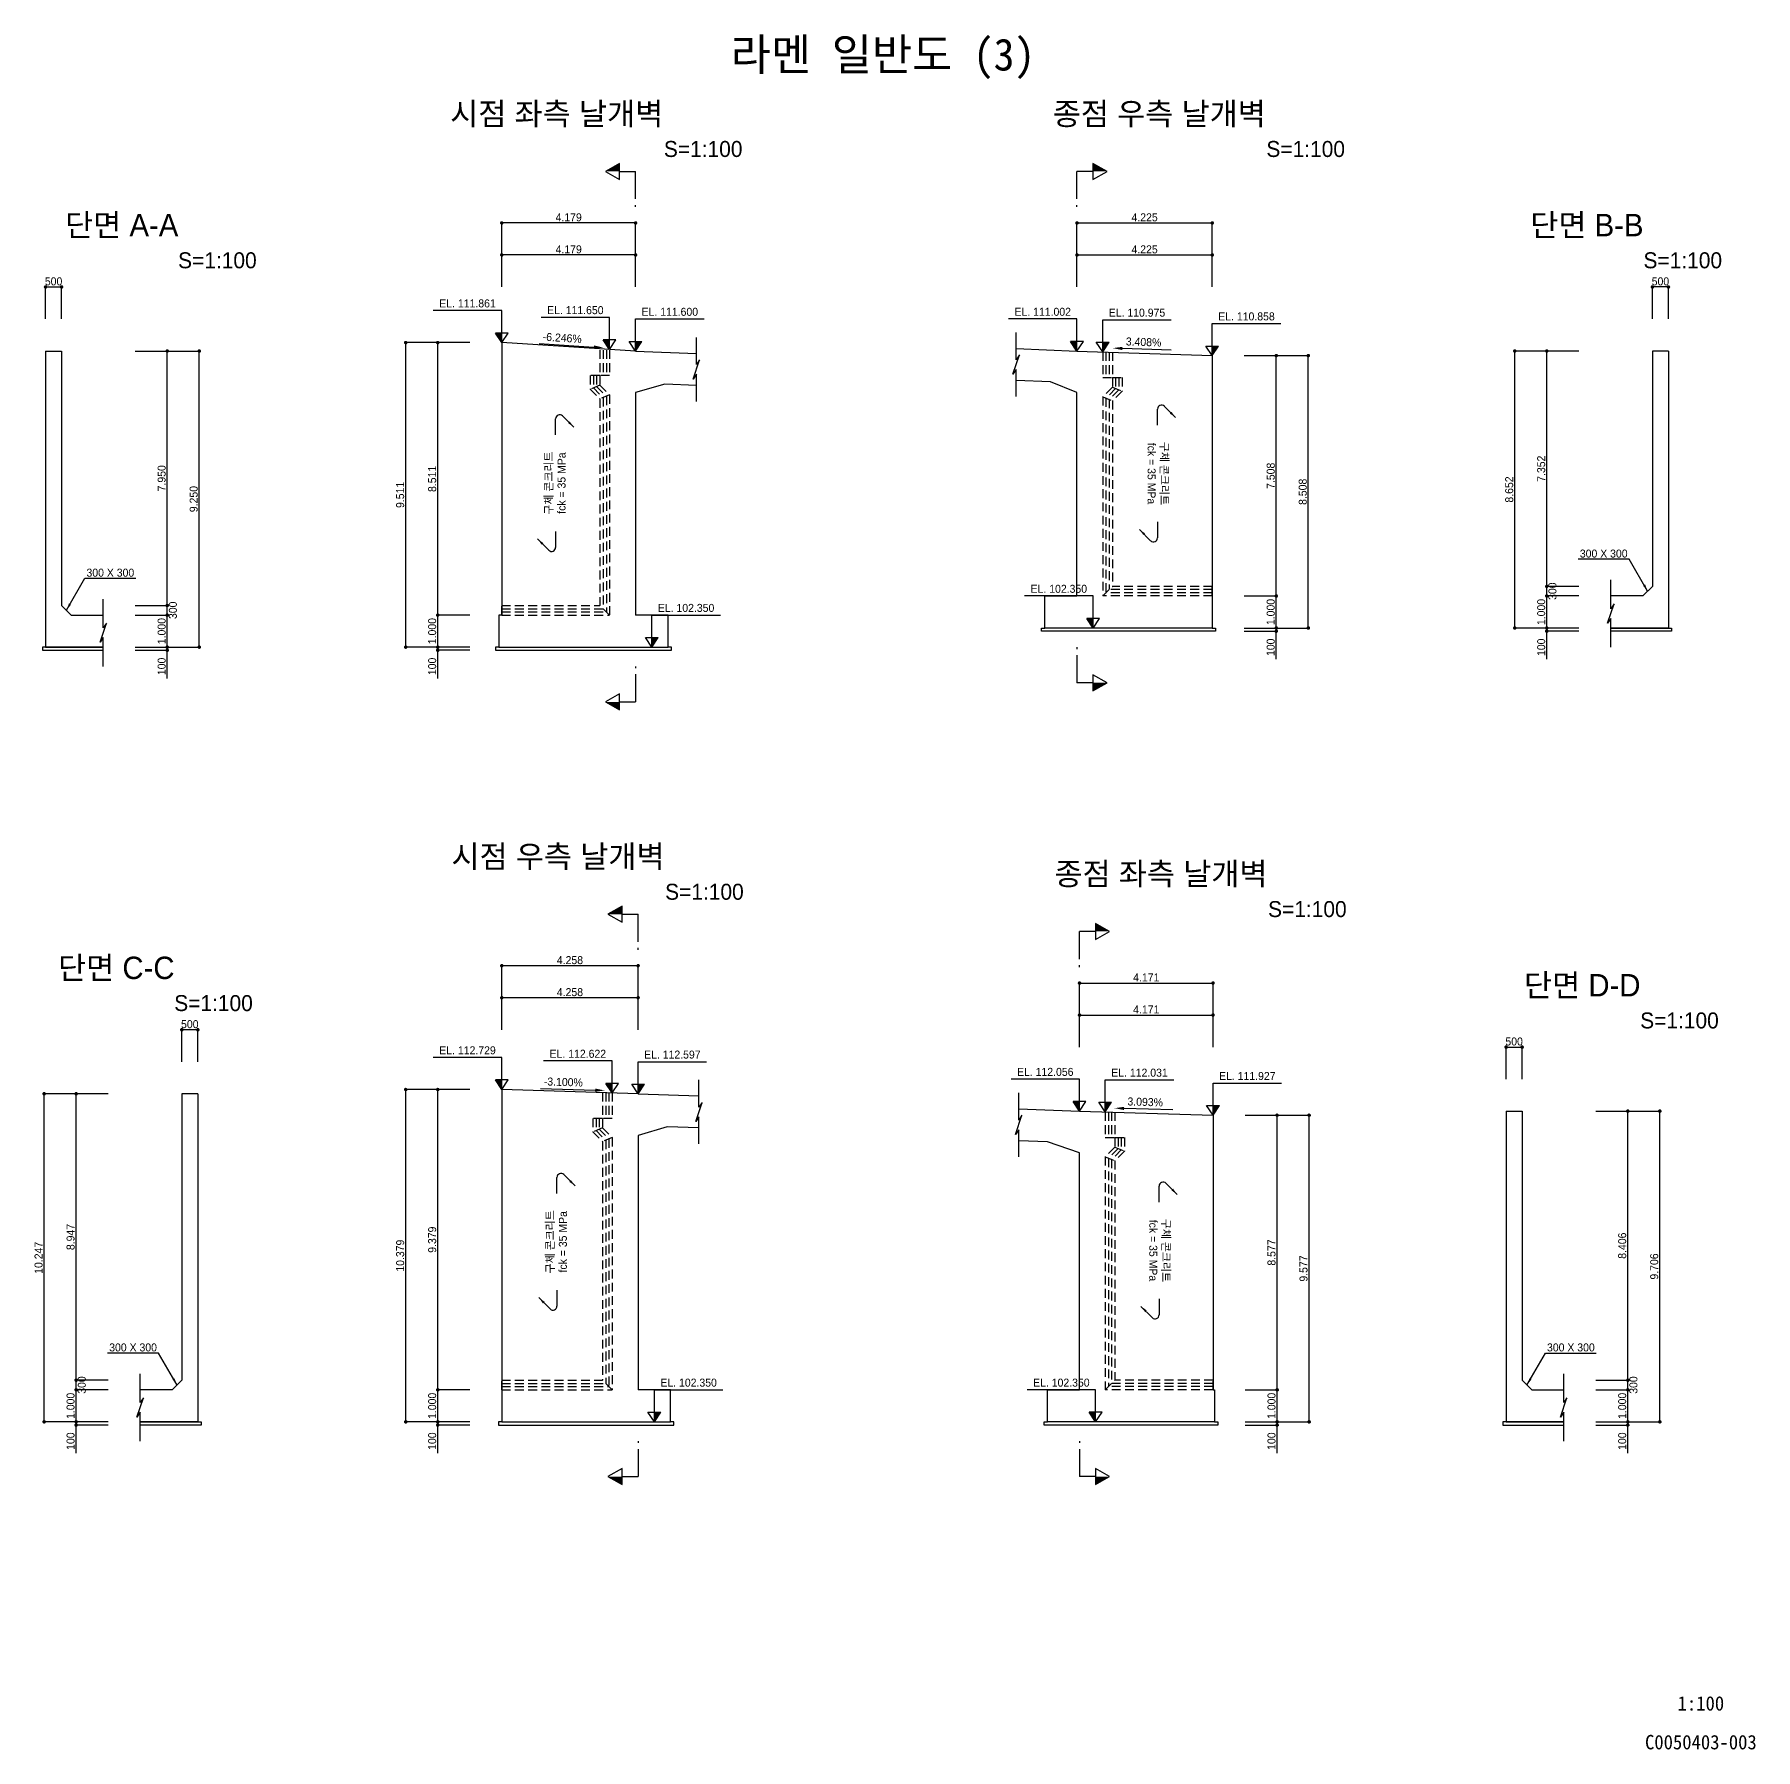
# Model space of a CAD drawing. Extents: x 2629709 to 3675628, y 1179 to 102095.
# Drawn here: x 2827434 to 2881196, y 2357 to 55928 of the extents above; entities that cross this region are included whole.
import ezdxf
from ezdxf.enums import TextEntityAlignment as Align

# ---------------------------------------------------------------- set-up
doc = ezdxf.new("R2010")
doc.units = 0
doc.header["$LTSCALE"] = 550
doc.header["$MEASUREMENT"] = 0
doc.linetypes.add('A-DASHD01', pattern=[0.75, 0.5, -0.25])
doc.layers.get('0').update_dxf_attribs({"linetype": 'CONTINUOUS'})
for name, color, linetype in [('CS-CONC-MAJR', 4, 'CONTINUOUS'), ('CS-CONC-MINR', 3, 'A-DASHD01'), ('CS-CUTL', 1, 'CONTINUOUS'), ('CS-DIML', 1, 'CONTINUOUS'), ('CS-DIMT', 3, 'CONTINUOUS'), ('CS-MISC', 3, 'CONTINUOUS'), ('CS-SYMB', 3, 'CONTINUOUS'), ('CZ-TEX1', 6, 'CONTINUOUS'), ('CZ-TEX2', 3, 'CONTINUOUS'), ('TITLE-TEXT', 7, 'CONTINUOUS')]:
    doc.layers.add(name, color=color, linetype=linetype)
doc.styles.add('A_STANDARD', font='Dotum.ttf')
doc.styles.add('TB_TEXT', font='DotumChe.ttf')
doc.styles.add('TEXT_TBLT', font='txt_____.ttf', dxfattribs={"height": 0.125})

# ---------------------------------------------------------------- blocks, each defined once
blk = doc.blocks.new('CXDECDR')
at = {"color": 6}
for p, q in [((0, 0), (0.601318, 0)), ((2.483991, 0), (11.098049, 0)), ((11.098049, 4.986941), (11.098049, 0))]:
    blk.add_line(p, q, dxfattribs=at)
at = {"color": 3}
blk.add_lwpolyline([(11.098049, 9.406796), (8.598049, 4.986941), (13.598049, 4.986941), (11.098049, 9.406796)], dxfattribs=at)
at = {"color": 2}
blk.add_solid([(11.098049, 9.406796), (11.098049, 9.406796), (11.098049, 4.986941), (13.598049, 4.986941)], dxfattribs=at)
at = {"color": 6, "style": 'TEXT_TBLT', "flags": 1}
blk.add_attdef('SMKV', text='', height=2.5, rotation=270, dxfattribs=at).set_placement((11.08062, 14.211395), align=Align.MIDDLE)
blk.add_attdef('SMKH', text='', height=2.5, dxfattribs=at).set_placement((11.08062, 12.348254), align=Align.CENTER)
blk = doc.blocks.new('CXDECDL')
at = {"color": 6}
for p, q in [((-11.098049, 4.986941), (-11.098049, 0)), ((-2.483991, 0), (-11.098049, 0)), ((0, 0), (-0.601318, 0))]:
    blk.add_line(p, q, dxfattribs=at)
at = {"color": 3}
blk.add_lwpolyline([(-11.098049, 9.406796), (-13.598049, 4.986941), (-8.598049, 4.986941), (-11.098049, 9.406796)], dxfattribs=at)
at = {"color": 2}
blk.add_solid([(-11.098049, 9.406796), (-11.098049, 9.406796), (-11.098049, 4.986941), (-13.598049, 4.986941)], dxfattribs=at)
at = {"color": 6, "style": 'TEXT_TBLT', "flags": 1}
blk.add_attdef('SMKV', text='', height=2.5, rotation=270, dxfattribs=at).set_placement((-11.04837, 14.211395), align=Align.MIDDLE)
blk.add_attdef('SMKH', text='', height=2.5, dxfattribs=at).set_placement((-11.04837, 12.348254), align=Align.CENTER)
blk = doc.blocks.new('CXDIMDT2')
at = {"layer": 'CS-MISC', "const_width": 0.5}
blk.add_lwpolyline([(0.25, 0, 1), (-0.25, 0, 1)], format="xyb", close=True, dxfattribs=at)
blk = doc.blocks.new('CXDECDR-H')
at = {"color": 6}
for p, q in [((0, 0), (0.601318, 0)), ((2.483991, 0), (11.098049, 0)), ((11.098049, 4.986941), (11.098049, 0))]:
    blk.add_line(p, q, dxfattribs=at)
at = {"color": 3}
blk.add_lwpolyline([(11.098049, 9.406796), (8.598049, 4.986941), (13.598049, 4.986941), (11.098049, 9.406796)], dxfattribs=at)
at = {"color": 2}
blk.add_solid([(11.098049, 9.406796), (11.098049, 9.406796), (11.098049, 4.986941), (13.598049, 4.986941)], dxfattribs=at)
at = {"color": 6, "style": 'TEXT_TBLT', "flags": 1}
blk.add_attdef('SMKV', text='', height=2.5, rotation=90, dxfattribs=at).set_placement((11.08062, 14.211395), align=Align.MIDDLE)
blk.add_attdef('SMKH', text='', height=2.5, rotation=180, dxfattribs=at).set_placement((11.08062, 14.853699), align=Align.CENTER)
blk = doc.blocks.new('CXDECDL-H')
at = {"color": 6}
for p, q in [((-11.098049, 4.986941), (-11.098049, 0)), ((-2.483991, 0), (-11.098049, 0)), ((0, 0), (-0.601318, 0))]:
    blk.add_line(p, q, dxfattribs=at)
at = {"color": 3}
blk.add_lwpolyline([(-11.098049, 9.406796), (-13.598049, 4.986941), (-8.598049, 4.986941), (-11.098049, 9.406796)], dxfattribs=at)
at = {"color": 2}
blk.add_solid([(-11.098049, 9.406796), (-11.098049, 9.406796), (-11.098049, 4.986941), (-13.598049, 4.986941)], dxfattribs=at)
at = {"color": 6, "style": 'TEXT_TBLT', "flags": 1}
blk.add_attdef('SMKV', text='', height=2.5, rotation=90, dxfattribs=at).set_placement((-11.04837, 14.211395), align=Align.MIDDLE)
blk.add_attdef('SMKH', text='', height=2.5, rotation=180, dxfattribs=at).set_placement((-11.115478, 14.853699), align=Align.CENTER)

msp = doc.modelspace()

# ---------------------------------------------------------------- linework, layer by layer
at = {"layer": 'CS-CONC-MAJR'}
for p, q in [((2846212, 46040), (2842033, 46302)), ((2842033, 46302), (2842033, 37791)), ((2827783, 46040), (2827783, 36791)), ((2827783, 46040), (2828283, 46040)), ((2828283, 46040), (2828283, 38091)), ((2846212, 46040), (2848112, 45965)), ((2858100, 46116), (2860000, 46040)), ((2860000, 46040), (2864225, 45896)), ((2864225, 45896), (2864225, 38388)), ((2878475, 46040), (2877975, 46040)), ((2877975, 46040), (2877975, 38688)), ((2878475, 46040), (2878475, 37388)), ((2847127, 45004), (2846212, 44740)), ((2846212, 44740), (2846212, 37791)), ((2848112, 44965), (2847127, 45004)), ((2859177, 45073), (2858100, 45116)), ((2860000, 44740), (2859177, 45073)), ((2860000, 38388), (2860000, 44740)), ((2858994, 37388), (2858994, 38388)), ((2858994, 38388), (2860000, 38388)), ((2864225, 38388), (2864224, 38388)), ((2864224, 38388), (2864224, 37388)), ((2877675, 38388), (2876675, 38388)), ((2877975, 38688), (2877675, 38388)), ((2828283, 38091), (2828583, 37791)), ((2828583, 37791), (2829583, 37791)), ((2842033, 37791), (2841941, 37791)), ((2841941, 37791), (2841941, 36791)), ((2847229, 37791), (2846212, 37791)), ((2847229, 36791), (2847229, 37791)), ((2858893, 37288), (2858893, 37388)), ((2858893, 37388), (2858994, 37388)), ((2864325, 37288), (2858893, 37288)), ((2864224, 37388), (2858994, 37388)), ((2864224, 37388), (2864325, 37388)), ((2864325, 37388), (2864325, 37288)), ((2878475, 37388), (2876675, 37388)), ((2876675, 37388), (2878575, 37388)), ((2878575, 37288), (2876675, 37288)), ((2878575, 37388), (2878575, 37288)), ((2829583, 36791), (2827683, 36791)), ((2827683, 36791), (2827683, 36691)), ((2827683, 36691), (2829583, 36691)), ((2827783, 36791), (2829583, 36791)), ((2841941, 36791), (2841839, 36791)), ((2841839, 36791), (2841839, 36691)), ((2841839, 36691), (2847331, 36691)), ((2841941, 36791), (2847229, 36791)), ((2847331, 36791), (2847229, 36791)), ((2847331, 36691), (2847331, 36791)), ((2832538, 22840), (2832038, 22840)), ((2832038, 22840), (2832038, 13893)), ((2832538, 22840), (2832538, 12593)), ((2846291, 22840), (2842033, 22972)), ((2842033, 22972), (2842033, 13593)), ((2846291, 22840), (2848191, 22772)), ((2858179, 22368), (2860079, 22299)), ((2860079, 22299), (2864250, 22170)), ((2864250, 22170), (2864250, 13593)), ((2873405, 22299), (2873405, 12593)), ((2873405, 22299), (2873905, 22299)), ((2873905, 22299), (2873905, 13893)), ((2847203, 21807), (2846291, 21540)), ((2846291, 21540), (2846291, 13593)), ((2848191, 21772), (2847203, 21807)), ((2859079, 21335), (2858179, 21368)), ((2860079, 20999), (2859079, 21335)), ((2860079, 13593), (2860079, 20999)), ((2831738, 13593), (2830738, 13593)), ((2832038, 13893), (2831738, 13593)), ((2842033, 13593), (2842033, 13593)), ((2842033, 13593), (2842033, 12593)), ((2847305, 13593), (2846291, 13593)), ((2847305, 12593), (2847305, 13593)), ((2859074, 12593), (2859074, 13593)), ((2859074, 13593), (2860079, 13593)), ((2864250, 13593), (2864299, 13593)), ((2864299, 13593), (2864299, 12593)), ((2873905, 13893), (2874205, 13593)), ((2874205, 13593), (2875205, 13593)), ((2832538, 12593), (2830738, 12593)), ((2830738, 12593), (2832638, 12593)), ((2832638, 12493), (2830738, 12493)), ((2832638, 12593), (2832638, 12493)), ((2842033, 12593), (2841931, 12593)), ((2841931, 12593), (2841931, 12493)), ((2841931, 12493), (2847406, 12493)), ((2842033, 12593), (2847305, 12593)), ((2847406, 12593), (2847305, 12593)), ((2847406, 12493), (2847406, 12593)), ((2858974, 12493), (2858974, 12593)), ((2858974, 12593), (2859074, 12593)), ((2864400, 12493), (2858974, 12493)), ((2864299, 12593), (2859074, 12593)), ((2864299, 12593), (2864400, 12593)), ((2864400, 12593), (2864400, 12493)), ((2875205, 12593), (2873305, 12593)), ((2873305, 12593), (2873305, 12493)), ((2873305, 12493), (2875205, 12493)), ((2873405, 12593), (2875205, 12593))]:
    msp.add_line(p, q, dxfattribs=at)
at = {"layer": 'CS-CONC-MINR'}
for p, q in [((2845099, 46070), (2845099, 45270)), ((2845199, 46070), (2845199, 45270)), ((2845299, 46070), (2845299, 45270)), ((2845399, 46070), (2845399, 45270)), ((2860905, 46008), (2860905, 45208)), ((2861005, 46008), (2861005, 45208)), ((2861105, 46008), (2861105, 45208)), ((2844794, 45270), (2844794, 44844)), ((2845094, 45270), (2844794, 45270)), ((2844894, 45270), (2844894, 44886)), ((2844994, 45270), (2844994, 44928)), ((2845399, 45270), (2845094, 45270)), ((2845094, 45270), (2845094, 44970)), ((2860805, 45208), (2861106, 45208)), ((2861106, 45208), (2861106, 44908)), ((2861106, 45208), (2861406, 45208)), ((2861206, 45208), (2861206, 44867)), ((2861306, 45208), (2861306, 44825)), ((2861406, 45208), (2861406, 44783)), ((2845094, 44970), (2844794, 44844)), ((2844794, 44844), (2845099, 44544)), ((2844894, 44886), (2845199, 44586)), ((2844994, 44928), (2845299, 44628)), ((2845094, 44970), (2845399, 44670)), ((2845399, 44670), (2845099, 44544)), ((2845299, 44628), (2845299, 37891)), ((2845399, 44670), (2845399, 37791)), ((2861106, 44908), (2860805, 44608)), ((2861206, 44867), (2860905, 44567)), ((2861306, 44825), (2861005, 44525)), ((2861406, 44783), (2861105, 44483)), ((2861106, 44908), (2861406, 44783)), ((2845099, 44544), (2845099, 38091)), ((2845199, 44586), (2845199, 37991)), ((2860805, 44608), (2860805, 38388)), ((2860805, 44608), (2861105, 44483)), ((2860905, 44567), (2860905, 38488)), ((2861005, 44525), (2861005, 38588)), ((2861105, 44483), (2861105, 38688)), ((2860805, 38388), (2861105, 38688)), ((2864224, 38388), (2860805, 38388)), ((2864224, 38488), (2860905, 38488)), ((2864224, 38588), (2861005, 38588)), ((2864224, 38688), (2861105, 38688)), ((2864224, 38388), (2864224, 38688)), ((2842033, 38091), (2845099, 38091)), ((2842033, 37791), (2842033, 38091)), ((2842033, 37991), (2845199, 37991)), ((2842033, 37891), (2845299, 37891)), ((2842033, 37791), (2845399, 37791)), ((2845399, 37791), (2845099, 38091)), ((2845180, 22873), (2845180, 22073)), ((2845280, 22873), (2845280, 22073)), ((2845380, 22873), (2845380, 22073)), ((2844876, 22073), (2844876, 21647)), ((2845176, 22073), (2844876, 22073)), ((2844976, 22073), (2844976, 21689)), ((2845076, 22073), (2845076, 21731)), ((2845480, 22073), (2845176, 22073)), ((2845176, 22073), (2845176, 21773)), ((2860983, 22270), (2860983, 21470)), ((2861083, 22270), (2861083, 21470)), ((2861183, 22270), (2861183, 21470)), ((2845176, 21773), (2844876, 21647)), ((2844876, 21647), (2845180, 21347)), ((2844976, 21689), (2845280, 21389)), ((2845076, 21731), (2845380, 21431)), ((2845176, 21773), (2845480, 21473)), ((2845480, 21473), (2845180, 21347)), ((2845180, 21347), (2845180, 13893)), ((2845280, 21389), (2845280, 13793)), ((2845380, 21431), (2845380, 13693)), ((2845480, 21473), (2845480, 13593)), ((2860883, 21470), (2861184, 21470)), ((2861184, 21170), (2860883, 20870)), ((2861284, 21128), (2860983, 20828)), ((2861384, 21087), (2861083, 20787)), ((2861484, 21045), (2861183, 20745)), ((2861184, 21470), (2861184, 21170)), ((2861184, 21470), (2861484, 21470)), ((2861184, 21170), (2861484, 21045)), ((2861284, 21470), (2861284, 21128)), ((2861384, 21470), (2861384, 21087)), ((2861484, 21470), (2861484, 21045)), ((2860883, 20870), (2860883, 13593)), ((2860883, 20870), (2861183, 20745)), ((2860983, 20828), (2860983, 13693)), ((2861083, 20787), (2861083, 13793)), ((2861183, 20745), (2861183, 13893)), ((2842033, 13893), (2845180, 13893)), ((2842033, 13593), (2842033, 13893)), ((2842033, 13793), (2845280, 13793)), ((2842033, 13693), (2845380, 13693)), ((2842033, 13593), (2845480, 13593)), ((2845480, 13593), (2845180, 13893)), ((2860883, 13593), (2861183, 13893)), ((2864250, 13593), (2860883, 13593)), ((2864250, 13693), (2860983, 13693)), ((2864250, 13793), (2861083, 13793)), ((2864250, 13893), (2861183, 13893)), ((2864250, 13593), (2864250, 13893))]:
    msp.add_line(p, q, dxfattribs=at)
at = {"layer": 'CS-CONC-MINR', "linetype": 'A-DASHD01'}
for p, q in [((2860805, 46008), (2860805, 45208)), ((2845480, 22873), (2845480, 22073)), ((2860883, 22270), (2860883, 21470))]:
    msp.add_line(p, q, dxfattribs=at)
at = {"layer": 'CS-CUTL'}
for p, q in [((2848112, 45615), (2848112, 46465)), ((2858100, 45766), (2858100, 46616)), ((2848012, 45165), (2848212, 45765)), ((2848212, 45765), (2848112, 45615)), ((2858000, 45316), (2858200, 45916)), ((2858200, 45916), (2858100, 45766)), ((2848112, 45315), (2848012, 45165)), ((2848112, 44465), (2848112, 45315)), ((2858100, 45466), (2858000, 45316)), ((2858100, 44616), (2858100, 45466)), ((2876675, 37988), (2876675, 38888)), ((2829583, 37391), (2829583, 38291)), ((2876575, 37538), (2876775, 38138)), ((2876675, 37688), (2876575, 37538)), ((2876775, 38138), (2876675, 37988)), ((2876675, 36788), (2876675, 37688)), ((2829483, 36941), (2829683, 37541)), ((2829683, 37541), (2829583, 37391)), ((2829583, 37091), (2829483, 36941)), ((2829583, 36191), (2829583, 37091)), ((2848191, 22422), (2848191, 23272)), ((2858179, 22018), (2858179, 22868)), ((2848091, 21972), (2848291, 22572)), ((2848191, 22122), (2848091, 21972)), ((2848291, 22572), (2848191, 22422)), ((2848191, 21272), (2848191, 22122)), ((2858079, 21568), (2858279, 22168)), ((2858279, 22168), (2858179, 22018)), ((2858179, 21718), (2858079, 21568)), ((2858179, 20868), (2858179, 21718)), ((2830738, 13193), (2830738, 14093)), ((2875205, 13193), (2875205, 14093)), ((2830638, 12743), (2830838, 13343)), ((2830838, 13343), (2830738, 13193)), ((2875105, 12743), (2875305, 13343)), ((2875305, 13343), (2875205, 13193)), ((2830738, 12893), (2830638, 12743)), ((2830738, 11993), (2830738, 12893)), ((2875205, 12893), (2875105, 12743)), ((2875205, 11993), (2875205, 12893))]:
    msp.add_line(p, q, dxfattribs=at)
at = {"layer": 'CS-DIML'}
for p, q in [((2842033, 49040), (2842033, 50090)), ((2846212, 50040), (2842033, 50040)), ((2846212, 49040), (2846212, 50090)), ((2860000, 49040), (2860000, 50090)), ((2860000, 50040), (2864225, 50040)), ((2864225, 49040), (2864225, 50090)), ((2842033, 48040), (2842033, 49090)), ((2846212, 49040), (2842033, 49040)), ((2846212, 48040), (2846212, 49090)), ((2860000, 48040), (2860000, 49090)), ((2860000, 49040), (2864225, 49040)), ((2864225, 48040), (2864225, 49090)), ((2827783, 47040), (2827783, 48090)), ((2827783, 48040), (2828283, 48040)), ((2828283, 47040), (2828283, 48090)), ((2877975, 47040), (2877975, 48090)), ((2878475, 48040), (2877975, 48040)), ((2878475, 47040), (2878475, 48090)), ((2842033, 47302), (2839893, 47302)), ((2842033, 46302), (2842033, 47302)), ((2845400, 47091), (2843260, 47091)), ((2845400, 46091), (2845400, 47091)), ((2846212, 47040), (2848352, 47040)), ((2846212, 46040), (2846212, 47040)), ((2860000, 47040), (2857860, 47040)), ((2860000, 46040), (2860000, 47040)), ((2860804, 47013), (2862944, 47013)), ((2860804, 46013), (2860804, 47013)), ((2864225, 46896), (2866365, 46896)), ((2864225, 45896), (2864225, 46896)), ((2840033, 46302), (2838983, 46302)), ((2839033, 36791), (2839033, 46302)), ((2841033, 46302), (2839983, 46302)), ((2840033, 37791), (2840033, 46302)), ((2842233, 46602), (2841833, 46602)), ((2842033, 46302), (2841833, 46602)), ((2842033, 46302), (2842233, 46602)), ((2843200, 46271), (2844912, 46164)), ((2845600, 46391), (2845200, 46391)), ((2845400, 46091), (2845200, 46391)), ((2845400, 46091), (2845600, 46391)), ((2846012, 46340), (2846412, 46340)), ((2846212, 46040), (2846012, 46340)), ((2846212, 46040), (2846412, 46340)), ((2860200, 46340), (2859800, 46340)), ((2860000, 46040), (2859800, 46340)), ((2860000, 46040), (2860200, 46340)), ((2860604, 46313), (2861004, 46313)), ((2860804, 46013), (2860604, 46313)), ((2860804, 46013), (2861004, 46313)), ((2830583, 46040), (2831633, 46040)), ((2831583, 38091), (2831583, 46040)), ((2831583, 46040), (2832633, 46040)), ((2832583, 36791), (2832583, 46040)), ((2862937, 46068), (2861418, 46120)), ((2864025, 46196), (2864425, 46196)), ((2864225, 45896), (2864025, 46196)), ((2864225, 45896), (2864425, 46196)), ((2865225, 45896), (2866275, 45896)), ((2866225, 38388), (2866225, 45896)), ((2866225, 45896), (2867275, 45896)), ((2867225, 37388), (2867225, 45896)), ((2874675, 46040), (2873625, 46040)), ((2873675, 37388), (2873675, 46040)), ((2875675, 46040), (2874625, 46040)), ((2874675, 38688), (2874675, 46040)), ((2843716, 43425), (2843716, 43925)), ((2843929, 44014), (2844283, 43660)), ((2843716, 40405), (2843716, 39905)), ((2843502, 39817), (2843149, 40171)), ((2877248, 39538), (2875658, 39538)), ((2877825, 38538), (2877248, 39538)), ((2828433, 37941), (2829011, 38941)), ((2829011, 38941), (2830601, 38941)), ((2860503, 38388), (2858363, 38388)), ((2860503, 37388), (2860503, 38388)), ((2865225, 38388), (2866275, 38388)), ((2866225, 37388), (2866225, 38388)), ((2875675, 38688), (2874625, 38688)), ((2875675, 38388), (2874625, 38388)), ((2874675, 38388), (2874675, 38688)), ((2874675, 37388), (2874675, 38388)), ((2830583, 38091), (2831633, 38091)), ((2830583, 37791), (2831633, 37791)), ((2831583, 37791), (2831583, 38091)), ((2831583, 36791), (2831583, 37791)), ((2841033, 37791), (2839983, 37791)), ((2840033, 36791), (2840033, 37791)), ((2846720, 37791), (2848860, 37791)), ((2846720, 36791), (2846720, 37791)), ((2860703, 37688), (2860303, 37688)), ((2860503, 37388), (2860303, 37688)), ((2860503, 37388), (2860703, 37688)), ((2865225, 37388), (2866275, 37388)), ((2865225, 37288), (2866275, 37288)), ((2866225, 37288), (2866225, 37388)), ((2866225, 37388), (2867275, 37388)), ((2866225, 36413), (2866225, 37288)), ((2874675, 37388), (2873625, 37388)), ((2875675, 37388), (2874625, 37388)), ((2875675, 37288), (2874625, 37288)), ((2874675, 37288), (2874675, 37388)), ((2874675, 36413), (2874675, 37288)), ((2830583, 36791), (2831633, 36791)), ((2830583, 36691), (2831633, 36691)), ((2831583, 36691), (2831583, 36791)), ((2831583, 36791), (2832633, 36791)), ((2831583, 35816), (2831583, 36691)), ((2840033, 36791), (2838983, 36791)), ((2841033, 36791), (2839983, 36791)), ((2841033, 36691), (2839983, 36691)), ((2840033, 36691), (2840033, 36791)), ((2840033, 35816), (2840033, 36691)), ((2846520, 37091), (2846920, 37091)), ((2846720, 36791), (2846520, 37091)), ((2846720, 36791), (2846920, 37091)), ((2842033, 25840), (2842033, 26890)), ((2846291, 25840), (2846291, 26890)), ((2846291, 26840), (2842033, 26840)), ((2860079, 25299), (2860079, 26349)), ((2864250, 25299), (2864250, 26349)), ((2842033, 24840), (2842033, 25890)), ((2846291, 25840), (2842033, 25840)), ((2846291, 24840), (2846291, 25890)), ((2860079, 26299), (2864250, 26299)), ((2860079, 24299), (2860079, 25349)), ((2860079, 25299), (2864250, 25299)), ((2864250, 24299), (2864250, 25349)), ((2832038, 23840), (2832038, 24890)), ((2832538, 24840), (2832038, 24840)), ((2832538, 23840), (2832538, 24890)), ((2873405, 23299), (2873405, 24349)), ((2873405, 24299), (2873905, 24299)), ((2873905, 23299), (2873905, 24349)), ((2842033, 23972), (2839893, 23972)), ((2842033, 22972), (2842033, 23972)), ((2845479, 23865), (2843339, 23865)), ((2845479, 22865), (2845479, 23865)), ((2846291, 23840), (2848431, 23840)), ((2846291, 22840), (2846291, 23840)), ((2842233, 23272), (2841833, 23272)), ((2842033, 22972), (2841833, 23272)), ((2842033, 22972), (2842233, 23272)), ((2845679, 23165), (2845279, 23165)), ((2845479, 22865), (2845279, 23165)), ((2845479, 22865), (2845679, 23165)), ((2846091, 23140), (2846491, 23140)), ((2846291, 22840), (2846091, 23140)), ((2846291, 22840), (2846491, 23140)), ((2860079, 23299), (2857939, 23299)), ((2860079, 22299), (2860079, 23299)), ((2860883, 23274), (2863023, 23274)), ((2860883, 22274), (2860883, 23274)), ((2864250, 23170), (2866390, 23170)), ((2864250, 22170), (2864250, 23170)), ((2828738, 22840), (2827688, 22840)), ((2827738, 12593), (2827738, 22840)), ((2829738, 22840), (2828688, 22840)), ((2828738, 13893), (2828738, 22840)), ((2840033, 22972), (2838983, 22972)), ((2839033, 12593), (2839033, 22972)), ((2841033, 22972), (2839983, 22972)), ((2840033, 13593), (2840033, 22972)), ((2843240, 23006), (2844954, 22953)), ((2860279, 22599), (2859879, 22599)), ((2860079, 22299), (2859879, 22599)), ((2860079, 22299), (2860279, 22599)), ((2860683, 22574), (2861083, 22574)), ((2860883, 22274), (2860683, 22574)), ((2860883, 22274), (2861083, 22574)), ((2862989, 22335), (2861470, 22382)), ((2864050, 22470), (2864450, 22470)), ((2864250, 22170), (2864050, 22470)), ((2864250, 22170), (2864450, 22470)), ((2865250, 22170), (2866300, 22170)), ((2866250, 13593), (2866250, 22170)), ((2866250, 22170), (2867300, 22170)), ((2867250, 12593), (2867250, 22170)), ((2876205, 22299), (2877255, 22299)), ((2877205, 13893), (2877205, 22299)), ((2877205, 22299), (2878255, 22299)), ((2878205, 12593), (2878205, 22299)), ((2831311, 14743), (2829721, 14743)), ((2831888, 13743), (2831311, 14743)), ((2874055, 13743), (2874632, 14743)), ((2874632, 14743), (2876222, 14743)), ((2829738, 13893), (2828688, 13893)), ((2829738, 13593), (2828688, 13593)), ((2828738, 13593), (2828738, 13893)), ((2828738, 12593), (2828738, 13593)), ((2841033, 13593), (2839983, 13593)), ((2840033, 12593), (2840033, 13593)), ((2846799, 13593), (2848939, 13593)), ((2846799, 12593), (2846799, 13593)), ((2860582, 13593), (2858442, 13593)), ((2860582, 12593), (2860582, 13593)), ((2865250, 13593), (2866300, 13593)), ((2866250, 12593), (2866250, 13593)), ((2876205, 13893), (2877255, 13893)), ((2876205, 13593), (2877255, 13593)), ((2877205, 13593), (2877205, 13893)), ((2877205, 12593), (2877205, 13593)), ((2828738, 12593), (2827688, 12593)), ((2829738, 12593), (2828688, 12593)), ((2829738, 12493), (2828688, 12493)), ((2828738, 12493), (2828738, 12593)), ((2828738, 11618), (2828738, 12493)), ((2840033, 12593), (2838983, 12593)), ((2841033, 12593), (2839983, 12593)), ((2841033, 12493), (2839983, 12493)), ((2840033, 12493), (2840033, 12593)), ((2840033, 11618), (2840033, 12493)), ((2846599, 12893), (2846999, 12893)), ((2846799, 12593), (2846599, 12893)), ((2846799, 12593), (2846999, 12893)), ((2860782, 12893), (2860382, 12893)), ((2860582, 12593), (2860382, 12893)), ((2860582, 12593), (2860782, 12893)), ((2865250, 12593), (2866300, 12593)), ((2865250, 12493), (2866300, 12493)), ((2866250, 12493), (2866250, 12593)), ((2866250, 12593), (2867300, 12593)), ((2866250, 11618), (2866250, 12493)), ((2876205, 12593), (2877255, 12593)), ((2876205, 12493), (2877255, 12493)), ((2877205, 12493), (2877205, 12593)), ((2877205, 12593), (2878255, 12593)), ((2877205, 11618), (2877205, 12493))]:
    msp.add_line(p, q, dxfattribs=at)
at = {"layer": 'CS-DIML', "linetype": 'Continuous'}
for p, q in [((2862515, 43724), (2862515, 44224)), ((2862728, 44312), (2863082, 43959)), ((2862301, 40116), (2861948, 40469)), ((2862515, 40704), (2862515, 40204)), ((2843757, 19727), (2843757, 20227)), ((2843970, 20315), (2844324, 19962)), ((2862566, 19456), (2862566, 19956)), ((2862780, 20044), (2863133, 19691)), ((2843757, 16707), (2843757, 16207)), ((2843543, 16118), (2843190, 16472)), ((2862353, 15848), (2861999, 16201)), ((2862566, 16436), (2862566, 15936))]:
    msp.add_line(p, q, dxfattribs=at)
for centre, start, end in [((2862640, 44224), 45, 180), ((2862390, 40204), 225, 0), ((2843882, 20227), 45, 180), ((2862691, 19956), 45, 180), ((2843632, 16207), 225, 0), ((2862441, 15936), 225, 0)]:
    msp.add_arc(centre, 125, start, end, dxfattribs=at)
at = {"layer": 'CS-DIML'}
for centre, start, end in [((2843841, 43925), 45, 180), ((2843591, 39905), 225, 0)]:
    msp.add_arc(centre, 125, start, end, dxfattribs=at)
for points in [[(2842033, 46302), (2842033, 46602), (2842033, 46302), (2841833, 46602)], [(2845400, 46091), (2845400, 46391), (2845400, 46091), (2845200, 46391)], [(2846212, 46040), (2846212, 46340), (2846212, 46040), (2846412, 46340)], [(2860000, 46040), (2860000, 46340), (2860000, 46040), (2859800, 46340)], [(2860804, 46013), (2860804, 46313), (2860804, 46013), (2861004, 46313)], [(2844915, 46214), (2845211, 46145), (2844912, 46164), (2844909, 46114)], [(2861420, 46170), (2861118, 46130), (2861418, 46120), (2861417, 46070)], [(2864225, 45896), (2864225, 46196), (2864225, 45896), (2864425, 46196)], [(2863082, 43959), (2862952, 44140), (2863082, 43959), (2862900, 44089)], [(2844283, 43660), (2844153, 43842), (2844283, 43660), (2844101, 43790)], [(2861948, 40469), (2862077, 40288), (2861948, 40469), (2862129, 40340)], [(2843149, 40171), (2843279, 39989), (2843149, 40171), (2843330, 40041)], [(2877825, 38538), (2877747, 38747), (2877825, 38538), (2877683, 38710)], [(2828433, 37941), (2828575, 38113), (2828433, 37941), (2828511, 38149)], [(2860503, 37388), (2860503, 37688), (2860503, 37388), (2860303, 37688)], [(2846720, 36791), (2846720, 37091), (2846720, 36791), (2846920, 37091)], [(2842033, 22972), (2842033, 23272), (2842033, 22972), (2841833, 23272)], [(2845479, 22865), (2845479, 23165), (2845479, 22865), (2845279, 23165)], [(2846291, 22840), (2846291, 23140), (2846291, 22840), (2846491, 23140)], [(2844955, 23003), (2845254, 22944), (2844954, 22953), (2844952, 22903)], [(2860079, 22299), (2860079, 22599), (2860079, 22299), (2859879, 22599)], [(2860883, 22274), (2860883, 22574), (2860883, 22274), (2861083, 22574)], [(2861472, 22432), (2861170, 22391), (2861470, 22382), (2861469, 22332)], [(2864250, 22170), (2864250, 22470), (2864250, 22170), (2864450, 22470)], [(2844324, 19962), (2844194, 20143), (2844324, 19962), (2844142, 20091)], [(2863133, 19691), (2863004, 19872), (2863133, 19691), (2862952, 19821)], [(2843190, 16472), (2843319, 16290), (2843190, 16472), (2843371, 16342)], [(2861999, 16201), (2862129, 16020), (2861999, 16201), (2862181, 16072)], [(2831888, 13743), (2831810, 13952), (2831888, 13743), (2831746, 13915)], [(2874055, 13743), (2874197, 13915), (2874055, 13743), (2874133, 13952)], [(2846799, 12593), (2846799, 12893), (2846799, 12593), (2846999, 12893)], [(2860582, 12593), (2860582, 12893), (2860582, 12593), (2860382, 12893)]]:
    msp.add_solid(points, dxfattribs=at)

# ---------------------------------------------------------------- block references
at = {"layer": 'CS-SYMB'}
for name, p, xscale, yscale, zscale, rotation in [('CXDECDR', (2846212, 50540), 100, 100, 100, 90), ('CXDECDL-H', (2860000, 50540), 100, 100, 100, 270), ('CXDIMDT2', (2842033, 50040), 110, 110, 110, 90), ('CXDIMDT2', (2846212, 50040), 110, 110, 110, 90), ('CXDIMDT2', (2860000, 50040), 110, 110, 110, 90), ('CXDIMDT2', (2864225, 50040), 110, 110, 110, 90), ('CXDIMDT2', (2842033, 49040), 110, 110, 110, 90), ('CXDIMDT2', (2846212, 49040), 110, 110, 110, 90), ('CXDIMDT2', (2860000, 49040), 110, 110, 110, 90), ('CXDIMDT2', (2864225, 49040), 110, 110, 110, 90), ('CXDIMDT2', (2827783, 48040), 110, 110, 110, 90), ('CXDIMDT2', (2828283, 48040), 110, 110, 110, 90), ('CXDIMDT2', (2877975, 48040), 110, 110, 110, 90), ('CXDIMDT2', (2878475, 48040), 110, 110, 110, 90), ('CXDIMDT2', (2839033, 46302), 110, 110, 110, 90), ('CXDIMDT2', (2840033, 46302), 110, 110, 110, 90), ('CXDIMDT2', (2831583, 46040), 110, 110, 110, 90), ('CXDIMDT2', (2832583, 46040), 110, 110, 110, 90), ('CXDIMDT2', (2866225, 45896), 110, 110, 110, 90), ('CXDIMDT2', (2867225, 45896), 110, 110, 110, 90), ('CXDIMDT2', (2873675, 46040), 110, 110, 110, 90), ('CXDIMDT2', (2874675, 46040), 110, 110, 110, 90), ('CXDIMDT2', (2874675, 38688), 110, 110, 110, 90), ('CXDIMDT2', (2874675, 38688), 110, 110, 110, 90), ('CXDIMDT2', (2866225, 38388), 110, 110, 110, 90), ('CXDIMDT2', (2866225, 38388), 110, 110, 110, 90), ('CXDIMDT2', (2874675, 38388), 110, 110, 110, 90), ('CXDIMDT2', (2874675, 38388), 110, 110, 110, 90), ('CXDIMDT2', (2831583, 38091), 110, 110, 110, 90), ('CXDIMDT2', (2831583, 38091), 110, 110, 110, 90), ('CXDIMDT2', (2831583, 37791), 110, 110, 110, 90), ('CXDIMDT2', (2831583, 37791), 110, 110, 110, 90), ('CXDIMDT2', (2840033, 37791), 110, 110, 110, 90), ('CXDIMDT2', (2840033, 37791), 110, 110, 110, 90), ('CXDIMDT2', (2866225, 37388), 110, 110, 110, 90), ('CXDIMDT2', (2866225, 37388), 110, 110, 110, 90), ('CXDIMDT2', (2866225, 37288), 110, 110, 110, 90), ('CXDIMDT2', (2867225, 37388), 110, 110, 110, 90), ('CXDIMDT2', (2873675, 37388), 110, 110, 110, 90), ('CXDIMDT2', (2874675, 37388), 110, 110, 110, 90), ('CXDIMDT2', (2874675, 37388), 110, 110, 110, 90), ('CXDIMDT2', (2874675, 37288), 110, 110, 110, 90), ('CXDIMDT2', (2831583, 36791), 110, 110, 110, 90), ('CXDIMDT2', (2831583, 36791), 110, 110, 110, 90), ('CXDIMDT2', (2831583, 36691), 110, 110, 110, 90), ('CXDIMDT2', (2832583, 36791), 110, 110, 110, 90), ('CXDIMDT2', (2839033, 36791), 110, 110, 110, 90), ('CXDIMDT2', (2840033, 36791), 110, 110, 110, 90), ('CXDIMDT2', (2840033, 36791), 110, 110, 110, 90), ('CXDIMDT2', (2840033, 36691), 110, 110, 110, 90), ('CXDECDR-H', (2860000, 36788), 100, 100, 100, 270), ('CXDECDL', (2846212, 36191), 100, 100, 100, 90), ('CXDECDR', (2846291, 27340), 100, 100, 100, 90), ('CXDECDL-H', (2860079, 26799), 100, 100, 100, 270), ('CXDIMDT2', (2842033, 26840), 110, 110, 110, 90), ('CXDIMDT2', (2846291, 26840), 110, 110, 110, 90), ('CXDIMDT2', (2860079, 26299), 110, 110, 110, 90), ('CXDIMDT2', (2864250, 26299), 110, 110, 110, 90), ('CXDIMDT2', (2842033, 25840), 110, 110, 110, 90), ('CXDIMDT2', (2846291, 25840), 110, 110, 110, 90), ('CXDIMDT2', (2860079, 25299), 110, 110, 110, 90), ('CXDIMDT2', (2864250, 25299), 110, 110, 110, 90), ('CXDIMDT2', (2832038, 24840), 110, 110, 110, 90), ('CXDIMDT2', (2832538, 24840), 110, 110, 110, 90), ('CXDIMDT2', (2873405, 24299), 110, 110, 110, 90), ('CXDIMDT2', (2873905, 24299), 110, 110, 110, 90), ('CXDIMDT2', (2827738, 22840), 110, 110, 110, 90), ('CXDIMDT2', (2828738, 22840), 110, 110, 110, 90), ('CXDIMDT2', (2839033, 22972), 110, 110, 110, 90), ('CXDIMDT2', (2840033, 22972), 110, 110, 110, 90), ('CXDIMDT2', (2866250, 22170), 110, 110, 110, 90), ('CXDIMDT2', (2867250, 22170), 110, 110, 110, 90), ('CXDIMDT2', (2877205, 22299), 110, 110, 110, 90), ('CXDIMDT2', (2878205, 22299), 110, 110, 110, 90), ('CXDIMDT2', (2828738, 13893), 110, 110, 110, 90), ('CXDIMDT2', (2828738, 13893), 110, 110, 110, 90), ('CXDIMDT2', (2828738, 13593), 110, 110, 110, 90), ('CXDIMDT2', (2828738, 13593), 110, 110, 110, 90), ('CXDIMDT2', (2840033, 13593), 110, 110, 110, 90), ('CXDIMDT2', (2840033, 13593), 110, 110, 110, 90), ('CXDIMDT2', (2866250, 13593), 110, 110, 110, 90), ('CXDIMDT2', (2866250, 13593), 110, 110, 110, 90), ('CXDIMDT2', (2877205, 13893), 110, 110, 110, 90), ('CXDIMDT2', (2877205, 13893), 110, 110, 110, 90), ('CXDIMDT2', (2877205, 13593), 110, 110, 110, 90), ('CXDIMDT2', (2877205, 13593), 110, 110, 110, 90), ('CXDIMDT2', (2827738, 12593), 110, 110, 110, 90), ('CXDIMDT2', (2828738, 12593), 110, 110, 110, 90), ('CXDIMDT2', (2828738, 12593), 110, 110, 110, 90), ('CXDIMDT2', (2828738, 12493), 110, 110, 110, 90), ('CXDIMDT2', (2839033, 12593), 110, 110, 110, 90), ('CXDIMDT2', (2840033, 12593), 110, 110, 110, 90), ('CXDIMDT2', (2840033, 12593), 110, 110, 110, 90), ('CXDIMDT2', (2840033, 12493), 110, 110, 110, 90), ('CXDIMDT2', (2866250, 12593), 110, 110, 110, 90), ('CXDIMDT2', (2866250, 12593), 110, 110, 110, 90), ('CXDIMDT2', (2866250, 12493), 110, 110, 110, 90), ('CXDIMDT2', (2867250, 12593), 110, 110, 110, 90), ('CXDIMDT2', (2877205, 12593), 110, 110, 110, 90), ('CXDIMDT2', (2877205, 12593), 110, 110, 110, 90), ('CXDIMDT2', (2877205, 12493), 110, 110, 110, 90), ('CXDIMDT2', (2878205, 12593), 110, 110, 110, 90), ('CXDECDL', (2846291, 11993), 100, 100, 100, 90), ('CXDECDR-H', (2860079, 11993), 100, 100, 100, 270)]:
    msp.add_blockref(name, p, dxfattribs=dict(at, xscale=xscale, yscale=yscale, zscale=zscale, rotation=rotation))

# ---------------------------------------------------------------- texts
at = {"layer": 'CS-DIMT', "style": 'A_STANDARD'}
for s, p in [('4.179', (2844123, 50090)), ('4.225', (2862112, 50090)), ('4.179', (2844123, 49090)), ('4.225', (2862112, 49090)), ('500', (2828033, 48090)), ('500', (2878225, 48090)), ('EL. 111.861', (2840963, 47402)), ('EL. 111.650', (2844330, 47191)), ('EL. 111.600', (2847282, 47140)), ('EL. 111.002', (2858930, 47140)), ('EL. 110.975', (2861874, 47113)), ('EL. 110.858', (2865295, 46996)), ('300 X 300', (2876453, 39588)), ('300 X 300', (2829806, 38991)), ('EL. 102.350', (2859433, 38488)), ('EL. 102.350', (2847790, 37891)), ('4.258', (2844162, 26890)), ('4.171', (2862164, 26349)), ('4.258', (2844162, 25890)), ('4.171', (2862164, 25349)), ('500', (2832288, 24890)), ('EL. 112.729', (2840963, 24072)), ('EL. 112.622', (2844409, 23965)), ('EL. 112.597', (2847361, 23940)), ('500', (2873655, 24349)), ('EL. 112.056', (2859009, 23399)), ('EL. 112.031', (2861953, 23374)), ('EL. 111.927', (2865320, 23270)), ('300 X 300', (2830516, 14793)), ('300 X 300', (2875427, 14793)), ('EL. 102.350', (2847869, 13693)), ('EL. 102.350', (2859512, 13693))]:
    msp.add_text(s, height=250, dxfattribs=at).set_placement(p, align=Align.CENTER)
for s, rotation, p in [('-6.246%', 356.4262, (2843306, 46364)), ('3.408%', 358.048, (2861522, 46216)), ('100', 90, (2866175, 36513)), ('100', 90, (2874625, 36513)), ('100', 90, (2831533, 35916)), ('100', 90, (2839983, 35916)), ('-3.100%', 358.2244, (2843343, 23103)), ('3.093%', 358.2285, (2861573, 22478)), ('100', 90, (2828688, 11718)), ('100', 90, (2839983, 11718)), ('100', 90, (2866200, 11718)), ('100', 90, (2877155, 11718))]:
    msp.add_text(s, height=250, rotation=rotation, dxfattribs=at).set_placement(p)
for s, p in [('7.508', (2866175, 42142)), ('7.352', (2874625, 42364)), ('7.950', (2831533, 42065)), ('9.511', (2838983, 41546)), ('8.511', (2839983, 42046)), ('8.508', (2867175, 41642)), ('8.652', (2873625, 41714)), ('9.250', (2832533, 41415)), ('1.000', (2866175, 37888)), ('1.000', (2874625, 37888)), ('1.000', (2831533, 37291)), ('1.000', (2839983, 37291)), ('8.947', (2828688, 18367)), ('9.379', (2839983, 18283)), ('8.406', (2877155, 18096)), ('10.247', (2827688, 17717)), ('10.379', (2838983, 17783)), ('8.577', (2866200, 17882)), ('9.577', (2867200, 17382)), ('9.706', (2878155, 17446)), ('1.000', (2828688, 13093)), ('1.000', (2839983, 13093)), ('1.000', (2866200, 13093)), ('1.000', (2877155, 13093))]:
    msp.add_text(s, height=250, rotation=90, dxfattribs=at).set_placement(p, align=Align.CENTER)
for p in [(2874725, 38538), (2831633, 37941), (2828788, 13743), (2877255, 13743)]:
    msp.add_text('300', height=250, rotation=90, dxfattribs=at).set_placement(p, align=Align.TOP_CENTER)
at = {"layer": 'CS-DIMT', "linetype": 'Continuous', "char_height": 250, "attachment_point": 8, "style": 'A_STANDARD'}
for s, insert, rotation in [('\\A1;\\A1;fck = 35 MPa ', (2862202, 42214), 270), ('\\A1;구체 콘크리트', (2862577, 42214), 270), ('\\A1;구체 콘크리트', (2843694, 18217), 90), ('\\A1;\\A1;fck = 35 MPa ', (2844069, 18217), 90), ('\\A1;\\A1;fck = 35 MPa ', (2862254, 17946), 270), ('\\A1;구체 콘크리트', (2862629, 17946), 270)]:
    msp.add_mtext(s, dxfattribs=dict(at, insert=insert, rotation=rotation))
at = {"layer": 'CS-DIMT', "char_height": 250, "attachment_point": 8, "rotation": 90, "style": 'A_STANDARD'}
for s, insert in [('\\A1;구체 콘크리트', (2843653, 41915)), ('\\A1;\\A1;fck = 35 MPa ', (2844028, 41915))]:
    msp.add_mtext(s, dxfattribs=dict(at, insert=insert))
at = {"layer": 'CZ-TEX1', "style": 'A_STANDARD'}
for s, p in [('시점 좌측 날개벽', (2843749, 53100)), ('종점 우측 날개벽', (2862570, 53100)), ('단면 A-A', (2830161, 49623)), ('단면 B-B', (2875927, 49623)), ('시점 우측 날개벽', (2843789, 29900)), ('종점 좌측 날개벽', (2862622, 29359)), ('단면 C-C', (2829991, 26423)), ('단면 D-D', (2875782, 25881))]:
    msp.add_text(s, height=700, dxfattribs=at).set_placement(p, align=Align.CENTER)
at = {"layer": 'CZ-TEX2', "style": 'A_STANDARD'}
for p in [(2847096, 52100), (2865916, 52100), (2831922, 48623), (2877695, 48623), (2847135, 28900), (2865968, 28359), (2831801, 25423), (2877592, 24881)]:
    msp.add_text('S=1:100', height=500, dxfattribs=at).set_placement(p)
at = {"layer": 'TITLE-TEXT', "style": 'TB_TEXT'}
for s, height, p in [('라멘 일반도 (3)', 1000, (2853938, 55300)), ('1:100', 450, (2879488, 3800)), ('C0050403-003', 450, (2879488, 2589))]:
    msp.add_text(s, height=height, dxfattribs=at).set_placement(p, align=Align.MIDDLE_CENTER)

doc.saveas('drawing.dxf')
